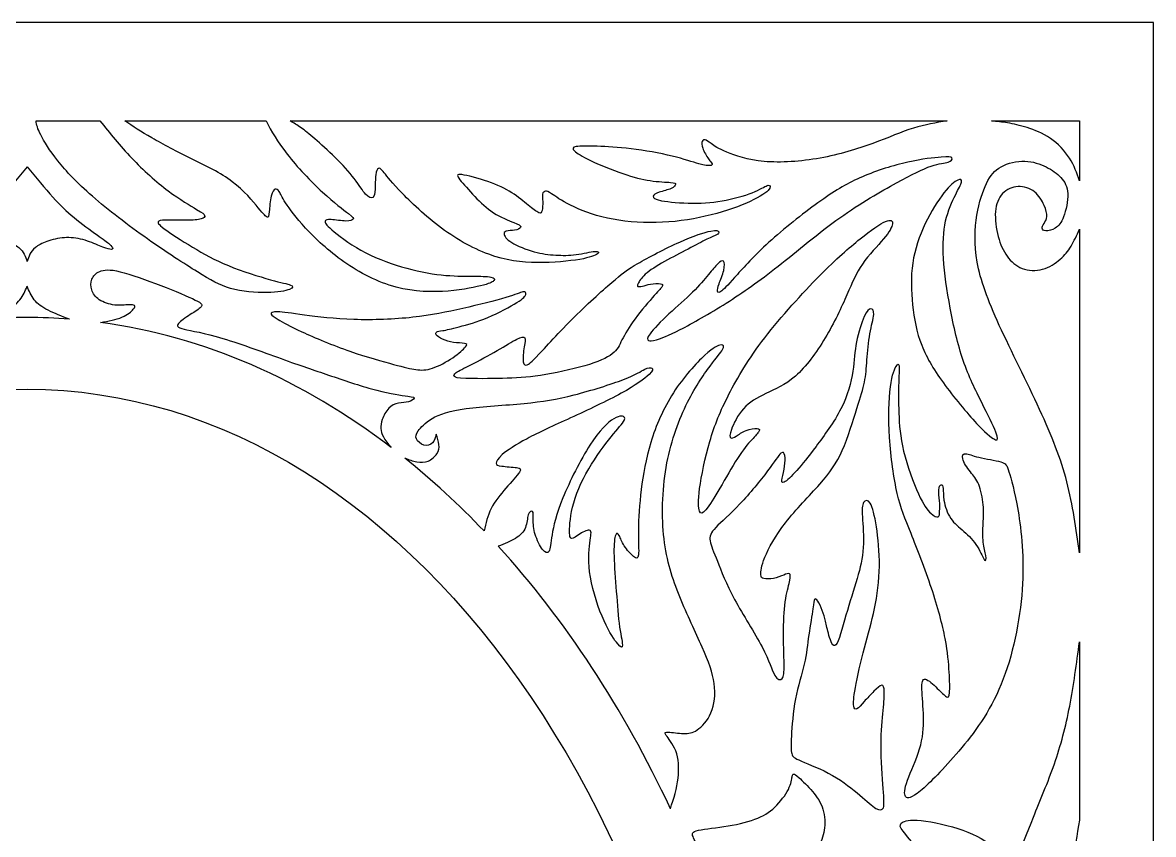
# Model space of a CAD drawing. Header units: millimetres. Extents: x 132 to 443, y 14 to 405.
# Drawn here: x 286.6 to 442.7, y 293.4 to 405.4 of the extents above; entities that cross this region are included whole.
import ezdxf

# ---------------------------------------------------------------- set-up
doc = ezdxf.new("R2010")
doc.units = ezdxf.units.MM
for name, color, linetype in [('Default', 7, 'Continuous'), ('DV1_Layer_1', 7, 'Continuous'), ('Layer_1', 7, 'Continuous')]:
    doc.layers.add(name, color=color, linetype=linetype)

# ---------------------------------------------------------------- blocks, each defined once
blk = doc.blocks.new('SE')
at = {"layer": 'DV1_Layer_1', "color": 7, "linetype": 'Continuous'}
for points in [[(288.46, 391.86), (288.46, 391.86), (297.29, 391.86), (297.29, 391.86)], [(300.72, 391.86), (300.72, 391.86), (320.21, 391.86), (320.21, 391.86)], [(323.55, 391.86), (323.55, 391.86), (414.24, 391.86), (414.24, 391.86)], [(432.5, 376.92), (432.5, 376.92), (432.5, 332.27), (432.5, 332.27)], [(337.5, 346.79), (325.33, 356.09), (311.76, 362.11), (297.35, 364.05)], [(350.31, 335.27), (346.82, 338.93), (343.17, 342.29), (339.37, 345.33)], [(376.04, 296.94), (369.55, 310.78), (361.51, 323.03), (352.28, 333.16)], [(432.5, 319.99), (432.5, 319.99), (432.5, 295.35), (432.5, 295.35)]]:
    blk.add_open_spline(points, degree=3, dxfattribs=at)
for points, knots in [([(297.29, 391.86), (298.67, 390.14), (300.06, 388.42), (301.66, 386.75), (303.26, 385.07), (305.07, 383.44), (306.71, 382.22), (308.34, 380.99), (309.8, 380.16), (310.63, 379.66), (311.47, 379.16), (311.68, 378.99), (311.74, 378.81), (311.8, 378.63), (311.7, 378.45), (311.27, 378.33), (310.84, 378.22), (310.08, 378.17), (309.25, 378.17), (308.41, 378.16), (307.5, 378.19), (306.79, 378.19), (306.09, 378.19), (305.59, 378.16), (305.2, 377.87), (305.31, 377.62), (306.15, 376.99), (306.99, 376.36), (308.54, 375.36), (310.07, 374.44), (311.6, 373.52), (313.1, 372.68), (315.01, 371.89), (316.92, 371.11), (319.25, 370.38), (320.82, 369.95), (322.38, 369.52), (323.18, 369.39), (323.59, 369.22), (323.99, 369.05), (324.01, 368.84), (323.46, 368.62), (322.92, 368.41), (321.82, 368.19), (318.8, 368.15), (316.87, 368.32), (315.31, 368.76), (313.75, 369.19), (312.57, 369.89), (310.75, 371.03), (308.93, 372.16), (306.47, 373.73), (303.84, 375.59), (301.2, 377.45), (298.39, 379.59), (296.24, 381.46), (294.09, 383.33), (292.61, 384.93), (291.47, 386.36), (290.34, 387.79), (289.55, 389.04), (289.11, 389.93), (288.66, 390.82), (288.56, 391.34), (288.46, 391.86)], [0, 0, 0, 0, 0.043478, 0.043478, 0.043478, 0.086957, 0.086957, 0.086957, 0.130435, 0.130435, 0.130435, 0.173913, 0.173913, 0.173913, 0.217391, 0.217391, 0.217391, 0.26087, 0.26087, 0.26087, 0.304348, 0.304348, 0.304348, 0.347826, 0.347826, 0.391304, 0.391304, 0.391304, 0.434783, 0.434783, 0.434783, 0.478261, 0.478261, 0.478261, 0.521739, 0.521739, 0.521739, 0.565217, 0.565217, 0.565217, 0.608696, 0.608696, 0.608696, 0.652174, 0.652174, 0.695652, 0.695652, 0.695652, 0.73913, 0.73913, 0.73913, 0.782609, 0.782609, 0.782609, 0.826087, 0.826087, 0.826087, 0.869565, 0.869565, 0.869565, 0.913043, 0.913043, 0.913043, 1, 1, 1, 1]), ([(320.21, 391.86), (320.99, 390.42), (321.78, 388.99), (323.13, 387.27), (324.48, 385.54), (326.39, 383.53), (328, 382.04), (329.61, 380.56), (330.9, 379.6), (331.59, 379.07), (332.28, 378.53), (332.35, 378.42), (332.13, 378.17), (331.85, 378.05), (331.25, 378.05), (330.66, 378.06), (329.76, 378.2), (329.2, 378.24), (328.63, 378.27), (328.41, 378.2), (328.32, 377.85), (328.46, 377.56), (329.28, 376.85), (330.1, 376.13), (331.6, 374.99), (333.32, 374.03), (335.05, 373.08), (336.99, 372.31), (338.92, 371.73), (340.84, 371.16), (342.76, 370.79), (344.41, 370.61), (346.07, 370.43), (347.47, 370.45), (348.64, 370.44), (349.81, 370.44), (350.75, 370.41), (351.25, 370.31), (351.75, 370.21), (351.81, 370.04), (351.69, 369.86), (351.57, 369.68), (351.27, 369.49), (350.25, 369.21), (349.24, 368.94), (347.51, 368.56), (343.24, 368.22), (340.7, 368.25), (338.17, 368.92), (335.65, 369.59), (333.13, 370.91), (328.82, 373.92), (327.02, 375.62), (324.34, 378.52), (323.45, 379.72), (322.39, 381.37), (322.22, 381.83), (322.04, 382.12), (321.87, 382.4), (321.68, 382.52), (321.48, 382.44), (321.28, 382.36), (321.07, 382.09), (320.92, 381.48), (320.78, 380.87), (320.71, 379.93), (320.65, 379.35), (320.59, 378.76), (320.55, 378.53), (320.38, 378.58), (320.21, 378.63), (319.91, 378.96), (319.15, 379.87), (318.4, 380.77), (317.18, 382.26), (315.56, 383.48), (313.94, 384.7), (311.91, 385.66), (309.93, 386.64), (307.94, 387.63), (306, 388.64), (304.47, 389.52), (302.94, 390.39), (301.83, 391.12), (300.72, 391.86)], [0, 0, 0, 0, 0.032258, 0.032258, 0.032258, 0.064516, 0.064516, 0.064516, 0.096774, 0.096774, 0.096774, 0.129032, 0.129032, 0.16129, 0.16129, 0.16129, 0.193548, 0.193548, 0.193548, 0.225806, 0.225806, 0.258065, 0.258065, 0.258065, 0.290323, 0.290323, 0.290323, 0.322581, 0.322581, 0.322581, 0.354839, 0.354839, 0.354839, 0.387097, 0.387097, 0.387097, 0.419355, 0.419355, 0.419355, 0.451613, 0.451613, 0.451613, 0.483871, 0.483871, 0.483871, 0.516129, 0.516129, 0.548387, 0.548387, 0.548387, 0.580645, 0.580645, 0.612903, 0.612903, 0.645161, 0.645161, 0.677419, 0.677419, 0.677419, 0.709677, 0.709677, 0.709677, 0.741935, 0.741935, 0.741935, 0.774194, 0.774194, 0.774194, 0.806452, 0.806452, 0.806452, 0.83871, 0.83871, 0.83871, 0.870968, 0.870968, 0.870968, 0.903226, 0.903226, 0.903226, 0.935484, 0.935484, 0.935484, 1, 1, 1, 1]), ([(414.24, 391.86), (412.73, 391.62), (411.22, 391.39), (409.57, 390.87), (407.92, 390.36), (406.13, 389.56), (403.99, 388.77), (401.85, 387.99), (399.35, 387.21), (396.7, 386.74), (394.05, 386.26), (391.25, 386.07), (388.98, 386.27), (386.71, 386.47), (384.97, 387.06), (383.81, 387.55), (382.66, 388.04), (382.08, 388.44), (381.68, 388.73), (381.27, 389.03), (381.03, 389.21), (380.83, 389.26), (380.64, 389.31), (380.5, 389.23), (380.34, 388.84), (380.33, 388.54), (380.5, 388.09), (380.67, 387.63), (381.03, 387.01), (381.29, 386.63), (381.56, 386.24), (381.73, 386.09), (381.78, 385.96), (381.83, 385.83), (381.76, 385.73), (381.5, 385.7), (381.24, 385.67), (380.8, 385.71), (379.14, 386.19), (377.93, 386.61), (376.26, 387.01), (374.59, 387.41), (372.46, 387.79), (368.79, 388.24), (365.7, 388.41), (363.56, 388.41), (363.03, 388.32), (362.49, 388.23), (362.49, 388.04), (362.81, 387.74), (363.13, 387.43), (363.78, 387), (366.2, 385.84), (367.99, 385.11), (369.47, 384.6), (370.95, 384.09), (372.12, 383.79), (374.37, 383.46), (375.46, 383.43), (376.06, 383.38), (376.66, 383.33), (376.77, 383.26), (376.75, 383.11), (376.73, 382.96), (376.57, 382.73), (376.14, 382.54), (375.7, 382.34), (374.99, 382.19), (374.49, 382.02), (373.99, 381.84), (373.7, 381.66), (373.67, 381.46), (373.63, 381.26), (373.84, 381.05), (375.77, 380.67), (377.49, 380.52), (379.1, 380.51), (380.71, 380.5), (382.23, 380.65), (383.73, 380.94), (385.24, 381.24), (386.74, 381.7), (387.73, 382.12), (388.72, 382.54), (389.21, 382.93), (389.84, 383.03), (389.98, 382.74), (389.08, 381.82), (388.04, 381.17), (386.52, 380.52), (385, 379.86), (383, 379.19), (380.85, 378.7), (378.7, 378.2), (376.4, 377.89), (374.07, 377.84), (371.75, 377.79), (367.03, 378.22), (361.76, 380.27), (360.14, 381.47), (359.64, 381.8), (359.15, 382.13), (358.98, 382.19), (358.8, 382.16), (358.62, 382.13), (358.44, 382.02), (358.38, 381.77), (358.32, 381.53), (358.39, 381.16), (358.41, 380.73), (358.42, 380.3), (358.38, 379.82), (358.32, 379.51), (358.25, 379.2), (358.17, 379.07), (357.86, 379.2), (357.55, 379.33), (357.02, 379.72), (356.39, 380.23), (355.77, 380.75), (355.04, 381.39), (353.24, 382.53), (352.17, 383.03), (350.85, 383.49), (349.54, 383.94), (347.98, 384.36), (347.23, 384.45), (346.48, 384.54), (346.54, 384.32), (346.98, 383.75), (347.41, 383.19), (348.23, 382.29), (349.03, 381.44), (349.84, 380.6), (350.64, 379.82), (351.61, 379.2), (352.58, 378.57), (353.72, 378.12), (355.11, 377.55), (355.35, 377.43), (355.37, 377.28), (355.38, 377.13), (355.17, 376.95), (354.82, 376.85), (354.47, 376.76), (353.98, 376.76), (353.62, 376.71), (353.27, 376.66), (353.04, 376.56), (353.07, 376.28), (353.1, 376), (353.38, 375.55), (354.14, 375.08), (354.89, 374.6), (356.12, 374.12), (357.22, 373.82), (358.31, 373.52), (359.26, 373.41), (361.14, 373.29), (362.05, 373.29), (364.01, 373.55), (365.05, 373.81), (365.61, 373.85), (366.18, 373.89), (366.26, 373.72), (365.95, 373.5), (365.65, 373.28), (364.95, 373.01), (363.51, 372.76), (362.06, 372.51), (359.88, 372.28), (357.68, 372.31), (355.48, 372.33), (353.27, 372.62), (350.95, 373.46), (348.64, 374.3), (346.23, 375.7), (344.02, 377.38), (341.81, 379.06), (339.82, 381.02), (338.54, 382.37), (337.27, 383.72), (336.73, 384.46), (336.03, 385.3), (335.87, 385.4), (335.72, 385.31), (335.57, 385.23), (335.43, 384.96), (335.36, 384.41), (335.29, 383.86), (335.29, 383.03), (335.26, 382.43), (335.23, 381.83), (335.17, 381.46), (334.96, 381.32), (334.75, 381.19), (334.37, 381.29), (333.96, 381.74), (333.55, 382.19), (333.09, 382.99), (331.69, 384.81), (330.75, 385.84), (329.76, 386.81), (328.78, 387.79), (327.75, 388.7), (326.95, 389.39), (326.15, 390.08), (325.58, 390.56), (325.05, 390.93), (324.52, 391.3), (324.04, 391.58), (323.55, 391.86)], [0, 0, 0, 0, 0.012821, 0.012821, 0.012821, 0.025641, 0.025641, 0.025641, 0.038462, 0.038462, 0.038462, 0.051282, 0.051282, 0.051282, 0.064103, 0.064103, 0.064103, 0.076923, 0.076923, 0.076923, 0.089744, 0.089744, 0.089744, 0.102564, 0.102564, 0.115385, 0.115385, 0.115385, 0.128205, 0.128205, 0.128205, 0.141026, 0.141026, 0.141026, 0.153846, 0.153846, 0.153846, 0.166667, 0.166667, 0.179487, 0.179487, 0.179487, 0.192308, 0.192308, 0.205128, 0.217949, 0.217949, 0.217949, 0.230769, 0.230769, 0.230769, 0.24359, 0.24359, 0.25641, 0.25641, 0.25641, 0.269231, 0.269231, 0.282051, 0.282051, 0.282051, 0.294872, 0.294872, 0.294872, 0.307692, 0.307692, 0.307692, 0.320513, 0.320513, 0.320513, 0.333333, 0.333333, 0.333333, 0.346154, 0.346154, 0.358974, 0.358974, 0.358974, 0.371795, 0.371795, 0.371795, 0.384615, 0.384615, 0.384615, 0.397436, 0.397436, 0.410256, 0.410256, 0.423077, 0.423077, 0.423077, 0.435897, 0.435897, 0.435897, 0.448718, 0.448718, 0.448718, 0.461538, 0.474359, 0.487179, 0.487179, 0.487179, 0.5, 0.5, 0.5, 0.512821, 0.512821, 0.512821, 0.525641, 0.525641, 0.525641, 0.538462, 0.538462, 0.538462, 0.551282, 0.551282, 0.551282, 0.564103, 0.564103, 0.564103, 0.576923, 0.576923, 0.589744, 0.589744, 0.589744, 0.602564, 0.602564, 0.602564, 0.615385, 0.615385, 0.615385, 0.628205, 0.628205, 0.628205, 0.641026, 0.641026, 0.641026, 0.653846, 0.653846, 0.666667, 0.666667, 0.666667, 0.679487, 0.679487, 0.679487, 0.692308, 0.692308, 0.692308, 0.705128, 0.705128, 0.705128, 0.717949, 0.717949, 0.717949, 0.730769, 0.730769, 0.730769, 0.74359, 0.74359, 0.75641, 0.75641, 0.769231, 0.769231, 0.769231, 0.782051, 0.782051, 0.782051, 0.794872, 0.794872, 0.794872, 0.807692, 0.807692, 0.807692, 0.820513, 0.820513, 0.820513, 0.833333, 0.833333, 0.833333, 0.846154, 0.846154, 0.846154, 0.858974, 0.858974, 0.871795, 0.871795, 0.871795, 0.884615, 0.884615, 0.884615, 0.897436, 0.897436, 0.897436, 0.910256, 0.910256, 0.910256, 0.923077, 0.923077, 0.923077, 0.935897, 0.935897, 0.948718, 0.948718, 0.948718, 0.961538, 0.961538, 0.961538, 0.974359, 0.974359, 0.974359, 1, 1, 1, 1]), ([(420.37, 391.86), (420.37, 391.86), (432.5, 391.86), (432.5, 391.86), (432.5, 383.62), (432.5, 383.62)], [0, 0, 0, 0, 0.333333, 0.333333, 1, 1, 1, 1]), ([(432.5, 383.62), (432.14, 384.66), (431.78, 385.7), (430.48, 387.74), (429.54, 388.74), (428.49, 389.46), (427.44, 390.18), (426.29, 390.62), (425.28, 390.94), (424.26, 391.25), (423.38, 391.45), (422.59, 391.59), (421.79, 391.72), (421.08, 391.79), (420.37, 391.86)], [0, 0, 0, 0, 0.166667, 0.166667, 0.333333, 0.333333, 0.333333, 0.5, 0.5, 0.5, 0.666667, 0.666667, 0.666667, 1, 1, 1, 1]), ([(407.23, 383.3), (405.09, 382.13), (399.53, 378.98), (393.52, 373.88), (390.9, 371.82), (388.29, 369.76), (386.05, 368.19), (383.75, 366.73), (381.45, 365.27), (379.07, 363.92), (377.4, 363.07), (375.72, 362.21), (374.75, 361.84), (374.12, 361.65), (373.49, 361.46), (373.2, 361.46), (373.02, 361.56), (372.83, 361.66), (372.75, 361.86), (373.22, 362.49), (373.69, 363.12), (374.72, 364.18), (375.84, 365.23), (376.95, 366.27), (378.15, 367.3), (379.1, 368.23), (380.04, 369.16), (381.42, 370.82), (382.62, 372.28), (383.19, 372.68), (383.35, 372.52), (383.51, 372.37), (383.53, 371.85), (383.39, 371.24), (383.25, 370.62), (382.93, 369.91), (382.75, 369.39), (382.56, 368.88), (382.5, 368.56), (382.55, 368.36), (382.59, 368.16), (382.73, 368.07), (383.13, 368.4), (383.53, 368.73), (384.19, 369.48), (385.29, 370.69), (386.4, 371.91), (387.94, 373.6), (390.02, 375.46), (392.09, 377.32), (394.7, 379.35), (396.81, 380.85), (398.93, 382.36), (400.56, 383.33), (402.54, 384.17), (404.51, 385.02), (406.83, 385.73), (408.81, 386.18), (410.78, 386.62), (412.41, 386.79), (413.41, 386.86), (414.42, 386.93), (414.79, 386.91), (414.89, 386.75), (414.99, 386.59), (414.64, 386.02), (413.16, 386.02), (412.03, 385.63), (410.9, 385.25), (409.38, 384.47), (407.23, 383.3)], [0, 0, 0, 0, 0.037037, 0.074074, 0.074074, 0.074074, 0.111111, 0.111111, 0.111111, 0.148148, 0.148148, 0.148148, 0.185185, 0.185185, 0.185185, 0.222222, 0.222222, 0.222222, 0.259259, 0.259259, 0.259259, 0.296296, 0.296296, 0.296296, 0.333333, 0.333333, 0.333333, 0.37037, 0.407407, 0.444444, 0.444444, 0.444444, 0.481481, 0.481481, 0.481481, 0.518519, 0.518519, 0.518519, 0.555556, 0.555556, 0.555556, 0.592593, 0.592593, 0.592593, 0.62963, 0.62963, 0.62963, 0.666667, 0.666667, 0.666667, 0.703704, 0.703704, 0.703704, 0.740741, 0.740741, 0.740741, 0.777778, 0.777778, 0.777778, 0.814815, 0.814815, 0.814815, 0.851852, 0.851852, 0.851852, 0.888889, 0.925926, 0.925926, 0.925926, 1, 1, 1, 1]), ([(432.5, 332.27), (432.05, 335.56), (431.59, 338.85), (430.76, 342.04), (429.93, 345.24), (427.52, 351.42), (423.06, 360.12), (421.44, 363.65), (419.83, 367.19), (418.82, 369.91), (418.38, 372.37), (417.94, 374.83), (418.05, 377.03), (418.35, 378.86), (418.65, 380.7), (419.14, 382.16), (419.67, 383.24), (420.2, 384.33), (420.77, 385.05), (421.69, 385.55), (422.6, 386.05), (425.12, 386.62), (427.07, 385.93), (427.9, 385.52), (428.73, 385.1), (429.41, 384.62), (429.94, 384.04), (430.47, 383.47), (430.84, 382.81), (430.89, 381.83), (430.93, 380.84), (430.64, 379.52), (430.31, 378.65), (429.99, 377.78), (429.61, 377.35), (429.17, 377.08), (428.73, 376.8), (428.21, 376.69), (427.87, 376.7), (427.52, 376.72), (427.35, 376.86), (427.34, 377.05), (427.32, 377.23), (427.47, 377.46), (427.62, 377.72), (427.78, 377.98), (428.12, 378.55), (427.9, 379.58), (427.62, 380.21), (427.35, 380.84), (426.92, 381.58), (426.29, 382.08), (425.66, 382.58), (424.83, 382.84), (424.03, 382.8), (423.23, 382.76), (422.46, 382.41), (421.9, 381.83), (421.34, 381.24), (420.65, 379.58), (421.17, 375.72), (422.37, 373.05), (423.75, 371.85), (424.6, 371.52), (425.46, 371.19), (426.49, 371.14), (427.42, 371.39), (428.35, 371.65), (429.18, 372.22), (429.83, 372.78), (430.47, 373.34), (430.93, 373.88), (431.34, 374.57), (431.76, 375.26), (432.13, 376.09), (432.5, 376.92)], [0, 0, 0, 0, 0.033333, 0.033333, 0.033333, 0.066667, 0.1, 0.1, 0.1, 0.133333, 0.133333, 0.133333, 0.166667, 0.166667, 0.166667, 0.2, 0.2, 0.2, 0.233333, 0.233333, 0.233333, 0.266667, 0.3, 0.3, 0.3, 0.333333, 0.333333, 0.333333, 0.366667, 0.366667, 0.366667, 0.4, 0.4, 0.4, 0.433333, 0.433333, 0.433333, 0.466667, 0.466667, 0.466667, 0.5, 0.5, 0.5, 0.533333, 0.533333, 0.533333, 0.566667, 0.6, 0.6, 0.6, 0.633333, 0.633333, 0.633333, 0.666667, 0.666667, 0.666667, 0.7, 0.7, 0.7, 0.733333, 0.766667, 0.8, 0.833333, 0.833333, 0.833333, 0.866667, 0.866667, 0.866667, 0.9, 0.9, 0.9, 0.933333, 0.933333, 0.933333, 1, 1, 1, 1]), ([(287.23, 385.54), (285.99, 384.03), (284.75, 382.52), (283.7, 381.36), (282.65, 380.2), (281.79, 379.4), (280.74, 378.55), (279.7, 377.69), (278.45, 376.78), (276.7, 375.5), (276.18, 375.15), (275.86, 374.87), (275.54, 374.59), (275.41, 374.39), (275.4, 374.15), (275.51, 374.1), (276.1, 374.22), (276.57, 374.38), (277.22, 374.63), (277.87, 374.89), (278.7, 375.25), (279.54, 375.48), (280.38, 375.71), (281.24, 375.81), (282.09, 375.75), (282.94, 375.7), (283.8, 375.48), (284.49, 375.23), (285.18, 374.98), (285.72, 374.69), (286.09, 374.39), (286.46, 374.09), (286.68, 373.78), (286.84, 373.46), (287, 373.13), (287.12, 372.81), (287.23, 372.48)], [0, 0, 0, 0, 0.071429, 0.071429, 0.071429, 0.142857, 0.142857, 0.142857, 0.214286, 0.214286, 0.285714, 0.285714, 0.285714, 0.357143, 0.357143, 0.428571, 0.428571, 0.5, 0.5, 0.5, 0.571429, 0.571429, 0.571429, 0.642857, 0.642857, 0.642857, 0.714286, 0.714286, 0.714286, 0.785714, 0.785714, 0.785714, 0.857143, 0.857143, 0.857143, 1, 1, 1, 1]), ([(287.23, 385.54), (288.47, 384.03), (289.71, 382.52), (290.76, 381.36), (291.81, 380.2), (292.66, 379.4), (293.71, 378.55), (294.76, 377.69), (296, 376.78), (297.76, 375.5), (298.27, 375.15), (298.6, 374.87), (298.92, 374.59), (299.05, 374.39), (299.06, 374.15), (298.95, 374.1), (298.36, 374.22), (297.89, 374.38), (297.24, 374.63), (296.59, 374.89), (295.76, 375.25), (294.92, 375.48), (294.08, 375.71), (293.22, 375.81), (292.37, 375.75), (291.51, 375.7), (290.66, 375.48), (289.97, 375.23), (289.27, 374.98), (288.74, 374.69), (288.37, 374.39), (287.99, 374.09), (287.78, 373.78), (287.62, 373.46), (287.45, 373.13), (287.34, 372.81), (287.23, 372.48)], [0, 0, 0, 0, 0.071429, 0.071429, 0.071429, 0.142857, 0.142857, 0.142857, 0.214286, 0.214286, 0.285714, 0.285714, 0.285714, 0.357143, 0.357143, 0.428571, 0.428571, 0.5, 0.5, 0.5, 0.571429, 0.571429, 0.571429, 0.642857, 0.642857, 0.642857, 0.714286, 0.714286, 0.714286, 0.785714, 0.785714, 0.785714, 0.857143, 0.857143, 0.857143, 1, 1, 1, 1]), ([(413.73, 372.86), (413.86, 370.83), (414.21, 368.47), (414.67, 366.01), (415.13, 363.55), (415.7, 361.01), (416.46, 358.79), (417.22, 356.57), (418.17, 354.68), (419.01, 352.99), (419.85, 351.3), (420.6, 349.81), (420.96, 348.93), (421.31, 348.04), (421.26, 347.47), (419.83, 348.5), (418.55, 349.84), (417.28, 351.19), (413.61, 355.54), (411.44, 359.09), (410.72, 360.9), (410.01, 362.72), (409.66, 364.58), (409.46, 366.49), (409.26, 368.39), (409.21, 370.34), (409.49, 372.24), (409.78, 374.14), (411.04, 377.86), (412.98, 380.9), (413.8, 381.93), (414.62, 382.96), (415.27, 383.5), (415.69, 383.7), (416.1, 383.9), (416.28, 383.76), (416.2, 383.41), (416.13, 383.07), (415.82, 382.53), (415.37, 381.64), (414.93, 380.75), (414.36, 379.52), (414.03, 378.06), (413.7, 376.59), (413.61, 374.9), (413.73, 372.86)], [0, 0, 0, 0, 0.055556, 0.055556, 0.055556, 0.111111, 0.111111, 0.111111, 0.166667, 0.166667, 0.166667, 0.222222, 0.222222, 0.222222, 0.277778, 0.333333, 0.333333, 0.333333, 0.388889, 0.444444, 0.444444, 0.444444, 0.5, 0.5, 0.5, 0.555556, 0.555556, 0.555556, 0.611111, 0.666667, 0.666667, 0.666667, 0.722222, 0.722222, 0.722222, 0.777778, 0.777778, 0.777778, 0.833333, 0.833333, 0.833333, 0.888889, 0.888889, 0.888889, 1, 1, 1, 1]), ([(396.61, 370.48), (394.27, 368.1), (391.32, 364.87), (389.07, 361.95), (386.83, 359.03), (383.74, 353.82), (382.13, 349.87), (381.47, 347.63), (380.82, 345.38), (380.3, 342.86), (380.07, 341.13), (379.84, 339.4), (379.9, 338.45), (380.06, 338.01), (380.21, 337.57), (380.47, 337.62), (380.94, 338.2), (381.42, 338.77), (382.1, 339.86), (382.88, 341.19), (383.65, 342.52), (384.51, 344.09), (385.28, 345.28), (386.05, 346.47), (387.43, 348.07), (388.11, 348.76), (388.26, 349), (388.4, 349.24), (388.29, 349.53), (387.03, 349.36), (386.48, 349.14), (385.94, 348.93), (385.48, 348.58), (385.12, 348.36), (384.77, 348.13), (384.51, 348.01), (384.36, 348.11), (384.22, 348.21), (384.19, 348.53), (384.46, 349.29), (384.74, 350.04), (385.31, 351.25), (386.12, 352.15), (386.94, 353.05), (388, 353.65), (389.23, 354.24), (390.46, 354.82), (393.27, 355.97), (397.64, 361.81), (399.65, 366.16), (400.41, 367.87), (401.16, 369.59), (401.68, 370.85), (402.55, 372.11), (403.43, 373.37), (404.66, 374.63), (405.46, 375.59), (406.26, 376.55), (406.63, 377.2), (406.69, 377.65), (406.75, 378.09), (406.49, 378.32), (405.73, 377.99), (404.97, 377.66), (403.71, 376.77), (402.21, 375.57), (400.71, 374.37), (398.96, 372.85), (396.61, 370.48)], [0, 0, 0, 0, 0.037037, 0.037037, 0.037037, 0.074074, 0.111111, 0.111111, 0.111111, 0.148148, 0.148148, 0.148148, 0.185185, 0.185185, 0.185185, 0.222222, 0.222222, 0.222222, 0.259259, 0.259259, 0.259259, 0.296296, 0.296296, 0.296296, 0.333333, 0.37037, 0.37037, 0.37037, 0.407407, 0.444444, 0.444444, 0.444444, 0.481481, 0.481481, 0.481481, 0.518519, 0.518519, 0.518519, 0.555556, 0.555556, 0.555556, 0.592593, 0.592593, 0.592593, 0.62963, 0.62963, 0.62963, 0.666667, 0.703704, 0.740741, 0.740741, 0.740741, 0.777778, 0.777778, 0.777778, 0.814815, 0.814815, 0.814815, 0.851852, 0.851852, 0.851852, 0.888889, 0.888889, 0.888889, 0.925926, 0.925926, 0.925926, 1, 1, 1, 1]), ([(368.44, 369.99), (367.22, 368.95), (365.22, 367.22), (363.18, 365.21), (361.14, 363.2), (359.05, 360.9), (357.89, 359.67), (356.74, 358.44), (356.51, 358.28), (356.27, 358.2), (356.04, 358.13), (355.79, 358.13), (355.72, 358.6), (355.65, 359.07), (355.75, 360.01), (355.85, 360.68), (355.95, 361.35), (356.05, 361.75), (355.93, 361.93), (355.81, 362.11), (355.47, 362.07), (354.2, 361.42), (353.27, 360.82), (350.97, 359.5), (349.6, 358.77), (348.56, 358.24), (347.53, 357.71), (346.83, 357.38), (346.11, 356.88), (346.1, 356.71), (346.22, 356.58), (346.34, 356.45), (346.86, 356.28), (353.15, 356.28), (356.15, 356.45), (358.09, 356.75), (360.02, 357.04), (362.39, 357.54), (366.02, 358.6), (367.28, 359.15), (368.01, 359.72), (368.75, 360.28), (368.96, 360.85), (369.35, 361.64), (369.75, 362.42), (370.32, 363.42), (371.16, 364.57), (372, 365.71), (373.12, 366.99), (373.81, 367.77), (374.5, 368.55), (374.77, 368.82), (374.89, 369.02), (375, 369.22), (374.96, 369.35), (374.65, 369.4), (374.34, 369.45), (373.77, 369.42), (373.3, 369.34), (372.83, 369.26), (372.46, 369.14), (372.17, 369.06), (371.87, 368.99), (371.66, 368.98), (371.55, 369.01), (371.45, 369.05), (371.45, 369.22), (371.96, 370.16), (372.57, 370.71), (373.19, 371.25), (374.16, 371.86), (375.22, 372.46), (376.29, 373.06), (377.44, 373.65), (378.47, 374.18), (379.5, 374.72), (380.4, 375.2), (381.06, 375.53), (381.73, 375.85), (382.16, 376), (382.42, 376.15), (382.68, 376.29), (382.78, 376.42), (382.73, 376.55), (382.67, 376.69), (382.46, 376.83), (381.61, 376.67), (380.76, 376.5), (379.27, 376.03), (377.32, 375.15), (375.37, 374.28), (372.96, 372.99), (371.53, 372.18), (370.1, 371.36), (369.66, 371.02), (368.44, 369.99)], [0, 0, 0, 0, 0.027778, 0.027778, 0.027778, 0.055556, 0.055556, 0.055556, 0.083333, 0.083333, 0.083333, 0.111111, 0.111111, 0.111111, 0.138889, 0.138889, 0.138889, 0.166667, 0.166667, 0.166667, 0.194444, 0.194444, 0.222222, 0.222222, 0.25, 0.25, 0.25, 0.277778, 0.277778, 0.305556, 0.305556, 0.305556, 0.333333, 0.361111, 0.388889, 0.388889, 0.388889, 0.416667, 0.416667, 0.444444, 0.444444, 0.444444, 0.472222, 0.472222, 0.472222, 0.5, 0.5, 0.5, 0.527778, 0.527778, 0.527778, 0.555556, 0.555556, 0.555556, 0.583333, 0.583333, 0.583333, 0.611111, 0.611111, 0.611111, 0.638889, 0.638889, 0.638889, 0.666667, 0.666667, 0.666667, 0.694444, 0.722222, 0.722222, 0.722222, 0.75, 0.75, 0.75, 0.777778, 0.777778, 0.777778, 0.805556, 0.805556, 0.805556, 0.833333, 0.833333, 0.833333, 0.861111, 0.861111, 0.861111, 0.888889, 0.888889, 0.888889, 0.916667, 0.916667, 0.916667, 0.944444, 0.944444, 0.944444, 1, 1, 1, 1]), ([(297.35, 364.05), (298.45, 364.24), (299.54, 364.44), (300.33, 364.77), (301.13, 365.11), (301.63, 365.58), (301.89, 365.87), (302.14, 366.17), (302.16, 366.28), (302.04, 366.37), (301.93, 366.45), (301.69, 366.51), (300.76, 366.47), (299.39, 366.27), (297.76, 366.81), (297.2, 367.19), (296.63, 367.56), (296.32, 368.05), (296.16, 368.55), (296, 369.05), (296, 370.08), (296.69, 370.85), (297.25, 371.08), (297.82, 371.32), (298.6, 371.41), (300.07, 371.06), (301.54, 370.71), (303.7, 369.92), (305.69, 369.15), (307.67, 368.38), (309.48, 367.62), (311.4, 366.67), (311.5, 366.47), (311.25, 366.19), (311, 365.91), (310.4, 365.55), (309.75, 365.13), (309.1, 364.71), (308.4, 364.22), (308.11, 363.89), (307.81, 363.55), (307.93, 363.37), (308.89, 363.13), (309.86, 362.9), (311.67, 362.61), (314.25, 361.84), (316.84, 361.07), (320.19, 359.81), (322.78, 358.88), (325.36, 357.95), (327.18, 357.35), (329.23, 356.66), (331.29, 355.97), (333.59, 355.18), (335.5, 354.69), (337.42, 354.2), (338.94, 354), (340.6, 353.76), (340.73, 353.71), (340.65, 353.58), (340.57, 353.44), (340.29, 353.21), (339.89, 353.1), (339.49, 352.98), (338.97, 352.98), (338.49, 352.89), (338, 352.8), (337.54, 352.61), (337.15, 352.21), (336.76, 351.8), (336.43, 351.17), (336.07, 350.17), (336.05, 349.8), (336.09, 349.06), (336.16, 348.69), (336.41, 348.25), (336.65, 347.81), (337.08, 347.3), (337.5, 346.79)], [0, 0, 0, 0, 0.033333, 0.033333, 0.033333, 0.066667, 0.066667, 0.066667, 0.1, 0.1, 0.1, 0.133333, 0.133333, 0.166667, 0.2, 0.2, 0.2, 0.233333, 0.233333, 0.233333, 0.266667, 0.3, 0.3, 0.3, 0.333333, 0.333333, 0.333333, 0.366667, 0.366667, 0.366667, 0.4, 0.4, 0.433333, 0.433333, 0.433333, 0.466667, 0.466667, 0.466667, 0.5, 0.5, 0.5, 0.533333, 0.533333, 0.533333, 0.566667, 0.566667, 0.566667, 0.6, 0.6, 0.6, 0.633333, 0.633333, 0.633333, 0.666667, 0.666667, 0.666667, 0.7, 0.7, 0.733333, 0.733333, 0.733333, 0.766667, 0.766667, 0.766667, 0.8, 0.8, 0.8, 0.833333, 0.833333, 0.833333, 0.866667, 0.866667, 0.9, 0.9, 0.933333, 0.933333, 0.933333, 1, 1, 1, 1]), ([(281.37, 364.5), (282.43, 364.9), (283.48, 365.31), (284.32, 365.74), (285.16, 366.17), (285.79, 366.62), (286.24, 367.18), (286.69, 367.74), (286.96, 368.39), (287.23, 369.05)], [0, 0, 0, 0, 0.25, 0.25, 0.25, 0.5, 0.5, 0.5, 1, 1, 1, 1]), ([(293.08, 364.5), (292.03, 364.9), (290.98, 365.31), (290.13, 365.74), (289.29, 366.17), (288.66, 366.62), (288.22, 367.18), (287.77, 367.74), (287.5, 368.39), (287.23, 369.05)], [0, 0, 0, 0, 0.25, 0.25, 0.25, 0.5, 0.5, 0.5, 1, 1, 1, 1]), ([(337.83, 358.27), (336.33, 358.67), (334.16, 359.25), (331.8, 360.07), (329.45, 360.9), (326.91, 361.95), (325.17, 362.75), (323.44, 363.55), (322.51, 364.09), (321.89, 364.47), (321.27, 364.84), (320.95, 365.04), (320.87, 365.39), (321.09, 365.55), (321.81, 365.53), (322.52, 365.51), (323.72, 365.31), (327.31, 364.82), (329.69, 364.54), (332.35, 364.45), (335, 364.37), (337.93, 364.48), (340.47, 364.76), (343.01, 365.04), (345.17, 365.48), (347.38, 365.99), (349.6, 366.49), (351.87, 367.06), (353.3, 367.49), (354.72, 367.92), (355.31, 368.21), (356.02, 368.32), (356.28, 367.98), (355.51, 367.08), (352.34, 365.37), (349.35, 364.12), (347.95, 363.74), (345.83, 363.18), (345.1, 363.01), (344.62, 362.92), (344.14, 362.84), (343.91, 362.84), (343.63, 362.68), (343.57, 362.52), (343.71, 362.34), (343.84, 362.15), (344.17, 361.94), (345.01, 361.55), (345.53, 361.38), (346.09, 361.3), (346.66, 361.21), (347.27, 361.21), (347.61, 361.16), (347.95, 361.11), (348.03, 361.01), (347.47, 360.34), (346.84, 359.77), (345.99, 359.19), (345.14, 358.61), (344.07, 358.03), (342.33, 357.44), (341.66, 357.44), (340.91, 357.55), (340.16, 357.65), (339.33, 357.87), (337.83, 358.27)], [0, 0, 0, 0, 0.037037, 0.037037, 0.037037, 0.074074, 0.074074, 0.074074, 0.111111, 0.111111, 0.111111, 0.148148, 0.148148, 0.185185, 0.185185, 0.185185, 0.222222, 0.222222, 0.259259, 0.259259, 0.259259, 0.296296, 0.296296, 0.296296, 0.333333, 0.333333, 0.333333, 0.37037, 0.37037, 0.37037, 0.407407, 0.407407, 0.444444, 0.481481, 0.518519, 0.518519, 0.555556, 0.555556, 0.592593, 0.592593, 0.592593, 0.62963, 0.62963, 0.666667, 0.666667, 0.666667, 0.703704, 0.703704, 0.740741, 0.740741, 0.740741, 0.777778, 0.777778, 0.777778, 0.814815, 0.814815, 0.851852, 0.851852, 0.851852, 0.888889, 0.888889, 0.925926, 0.925926, 0.925926, 1, 1, 1, 1]), ([(401.77, 352.19), (401.25, 350.53), (399.88, 345.84), (398.05, 343.32), (396.64, 341.73), (395.24, 340.14), (393.35, 338.22), (391.93, 336.41), (390.52, 334.59), (389.57, 332.87), (389.07, 331.64), (388.57, 330.41), (388.51, 329.67), (388.53, 329.25), (388.54, 328.84), (388.63, 328.75), (388.93, 328.69), (389.23, 328.64), (389.75, 328.61), (390.26, 328.71), (390.78, 328.81), (391.29, 329.04), (391.68, 329.19), (392.06, 329.35), (392.58, 329.52), (392.66, 328.75), (392.15, 327.09), (391.96, 325.93), (391.78, 324.77), (391.66, 323.28), (391.65, 321.61), (391.63, 319.94), (391.72, 318.08), (391.73, 316.89), (391.75, 315.7), (391.63, 314.67), (390.83, 314.67), (390.45, 315.34), (390.06, 316.01), (389.32, 318.7), (386.05, 323.68), (384.89, 325.83), (383.74, 327.98), (383.05, 329.78), (382.52, 331.1), (381.99, 332.41), (381.62, 333.24), (381.52, 333.89), (381.42, 334.53), (381.59, 334.99), (382.3, 335.75), (383.02, 336.51), (384.28, 337.57), (385.64, 339), (387, 340.43), (388.46, 342.23), (389.44, 343.55), (390.43, 344.86), (390.95, 345.69), (391.28, 345.99), (391.61, 346.29), (391.75, 346.07), (391.82, 345.69), (391.89, 345.32), (391.89, 344.29), (391.38, 342.4), (391.38, 341.54), (393.44, 343.43), (395.04, 345.49), (396.14, 346.95), (397.24, 348.41), (398.65, 350.3), (399.58, 352.15), (400.51, 353.99), (400.96, 355.8), (401.21, 357.31), (401.45, 358.83), (401.48, 360.06), (401.72, 361.36), (401.97, 362.67), (402.42, 364.04), (402.8, 364.85), (403.17, 365.67), (403.45, 365.93), (403.7, 365.94), (403.94, 365.96), (404.14, 365.73), (404.1, 365.14), (404.06, 364.55), (403.77, 363.61), (403.57, 362.48), (403.37, 361.35), (403.14, 358.72), (403.03, 356.77), (402.82, 355.8), (402.62, 354.82), (402.28, 353.85), (401.77, 352.19)], [0, 0, 0, 0, 0.025, 0.05, 0.05, 0.05, 0.075, 0.075, 0.075, 0.1, 0.1, 0.1, 0.125, 0.125, 0.125, 0.15, 0.15, 0.15, 0.175, 0.175, 0.175, 0.2, 0.2, 0.2, 0.225, 0.25, 0.275, 0.275, 0.275, 0.3, 0.3, 0.3, 0.325, 0.325, 0.325, 0.35, 0.375, 0.375, 0.375, 0.4, 0.425, 0.425, 0.425, 0.45, 0.45, 0.45, 0.475, 0.475, 0.475, 0.5, 0.5, 0.5, 0.525, 0.525, 0.525, 0.55, 0.55, 0.55, 0.575, 0.575, 0.575, 0.6, 0.6, 0.6, 0.625, 0.65, 0.675, 0.7, 0.725, 0.725, 0.725, 0.75, 0.75, 0.75, 0.775, 0.775, 0.775, 0.8, 0.8, 0.8, 0.825, 0.825, 0.825, 0.85, 0.85, 0.85, 0.875, 0.875, 0.875, 0.9, 0.9, 0.9, 0.925, 0.95, 0.95, 0.95, 1, 1, 1, 1]), ([(293.08, 364.5), (291.15, 364.65), (289.19, 364.73), (287.23, 364.73), (285.26, 364.73), (283.31, 364.65), (281.37, 364.5)], [0, 0, 0, 0, 0.333333, 0.333333, 0.333333, 1, 1, 1, 1]), ([(376.04, 296.94), (376.49, 298.35), (376.94, 299.77), (377.1, 301.15), (377.27, 302.53), (377.15, 303.88), (376.77, 304.91), (376.38, 305.94), (375.72, 306.66), (375.45, 307.06), (375.18, 307.46), (375.41, 307.63), (377.12, 307.34), (377.83, 307.31), (378.53, 307.29), (379.07, 307.37), (379.73, 307.81), (380.39, 308.26), (381.16, 309.06), (381.63, 310.18), (382.1, 311.29), (382.45, 314.15), (380.73, 318.79), (378.33, 323.71), (377.32, 326.19), (376.32, 328.66), (375.52, 331.15), (375.16, 334.19), (374.81, 337.22), (374.89, 340.8), (375.45, 344.05), (376.01, 347.3), (378.07, 353.13), (381.85, 358.63), (382.99, 359.89), (383.23, 360.32), (383.48, 360.75), (383.31, 361.21), (381.99, 360.63), (380.79, 359.53), (379.59, 358.43), (377.84, 356.51), (376.45, 354.35), (375.06, 352.19), (374.03, 349.79), (373.33, 347.5), (372.63, 345.21), (372.26, 343.03), (372.01, 340.98), (371.75, 338.93), (371.62, 337), (371.61, 335.41), (371.59, 333.82), (371.7, 332.57), (371.63, 331.98), (371.57, 331.38), (371.34, 331.44), (370.96, 331.76), (370.57, 332.07), (370.03, 332.64), (369.67, 333.2), (369.31, 333.76), (369.14, 334.3), (368.97, 334.63), (368.8, 334.96), (368.62, 335.08), (368.48, 334.72), (368.34, 334.36), (368.22, 333.53), (368.24, 332.27), (368.25, 331.01), (368.39, 329.32), (368.52, 327.56), (368.65, 325.8), (368.77, 323.97), (368.95, 322.53), (369.14, 321.08), (369.4, 320.02), (369.41, 319.54), (369.43, 319.06), (369.21, 319.16), (368.31, 320.22), (367.63, 321.18), (366.88, 322.85), (366.13, 324.52), (365.32, 326.89), (364.65, 330.9), (364.79, 332.53), (364.92, 333.61), (365.06, 334.69), (365.18, 335.21), (364.94, 335.34), (364.69, 335.47), (363.47, 334.93), (362.63, 334.18), (362.38, 334.25), (362.13, 334.32), (362.05, 334.85), (362.13, 335.94), (362.21, 337.04), (362.45, 338.7), (363.11, 340.47), (363.78, 342.25), (364.87, 344.13), (367.02, 347.27), (368.08, 348.53), (368.78, 349.37), (369.48, 350.22), (369.83, 350.64), (369.72, 350.91), (369.62, 351.17), (369.08, 351.26), (368.23, 350.76), (367.39, 350.26), (366.25, 349.16), (364.93, 347.13), (363.62, 345.09), (362.13, 342.12), (361.2, 339.83), (360.27, 337.54), (359.89, 335.93), (359.69, 334.75), (359.49, 333.56), (359.47, 332.79), (359.28, 332.46), (359.09, 332.13), (358.75, 332.24), (358.38, 332.71), (358.01, 333.19), (357.2, 334.85), (357.03, 336.99), (357.15, 337.85), (357.02, 337.98), (356.89, 338.11), (356.57, 337.94), (356.42, 337.49), (356.26, 337.05), (356.26, 336.33), (355.78, 335.14), (355.3, 334.65), (354.64, 334.24), (353.98, 333.83), (353.13, 333.5), (352.28, 333.16)], [0, 0, 0, 0, 0.017857, 0.017857, 0.017857, 0.035714, 0.035714, 0.035714, 0.053571, 0.053571, 0.053571, 0.071429, 0.089286, 0.089286, 0.089286, 0.107143, 0.107143, 0.107143, 0.125, 0.125, 0.125, 0.142857, 0.160714, 0.178571, 0.178571, 0.178571, 0.196429, 0.196429, 0.196429, 0.214286, 0.214286, 0.214286, 0.232143, 0.25, 0.267857, 0.267857, 0.267857, 0.285714, 0.303571, 0.303571, 0.303571, 0.321429, 0.321429, 0.321429, 0.339286, 0.339286, 0.339286, 0.357143, 0.357143, 0.357143, 0.375, 0.375, 0.375, 0.392857, 0.392857, 0.392857, 0.410714, 0.410714, 0.410714, 0.428571, 0.428571, 0.428571, 0.446429, 0.446429, 0.446429, 0.464286, 0.464286, 0.464286, 0.482143, 0.482143, 0.482143, 0.5, 0.5, 0.5, 0.517857, 0.517857, 0.517857, 0.535714, 0.535714, 0.535714, 0.553571, 0.553571, 0.571429, 0.571429, 0.571429, 0.589286, 0.589286, 0.607143, 0.607143, 0.607143, 0.625, 0.625, 0.625, 0.642857, 0.660714, 0.660714, 0.660714, 0.678571, 0.678571, 0.678571, 0.696429, 0.696429, 0.696429, 0.714286, 0.714286, 0.732143, 0.732143, 0.732143, 0.75, 0.75, 0.75, 0.767857, 0.767857, 0.767857, 0.785714, 0.785714, 0.785714, 0.803571, 0.803571, 0.803571, 0.821429, 0.821429, 0.821429, 0.839286, 0.839286, 0.839286, 0.857143, 0.857143, 0.857143, 0.875, 0.892857, 0.910714, 0.910714, 0.910714, 0.928571, 0.928571, 0.928571, 0.946429, 0.946429, 0.964286, 0.964286, 0.964286, 1, 1, 1, 1]), ([(339.37, 345.33), (339.92, 345.13), (340.48, 344.92), (341.02, 344.82), (341.56, 344.72), (342.09, 344.72), (342.58, 344.92), (343.07, 345.12), (343.53, 345.52), (343.79, 345.92), (344.06, 346.33), (344.13, 346.74), (344.08, 347.19), (344.03, 347.64), (343.86, 348.13), (343.69, 348.62), (343.59, 348.17), (343.49, 347.73), (343.2, 347.43), (342.91, 347.13), (342.44, 346.97), (341.56, 347.23), (341.14, 347.64), (340.98, 347.99), (340.81, 348.33), (340.9, 348.6), (341.23, 349.07), (341.56, 349.54), (342.13, 350.21), (343.13, 350.79), (344.13, 351.37), (345.56, 351.86), (350.13, 352.48), (353.27, 352.63), (355.83, 352.87), (358.39, 353.11), (360.38, 353.46), (362.74, 354.06), (365.11, 354.66), (367.85, 355.51), (369.57, 356.18), (371.29, 356.85), (371.99, 357.34), (372.49, 357.59), (372.99, 357.84), (373.29, 357.85), (373.47, 357.75), (373.64, 357.65), (373.7, 357.44), (373.1, 356.87), (372.49, 356.3), (371.22, 355.37), (369.25, 354.28), (367.28, 353.2), (364.61, 351.96), (362.25, 350.87), (359.89, 349.79), (357.85, 348.86), (354.65, 347.16), (352.34, 345.62), (352, 344.85), (352, 344.61), (352.01, 344.37), (352.2, 344.29), (352.76, 344.22), (353.32, 344.15), (354.27, 344.09), (354.81, 344.02), (355.35, 343.95), (355.49, 343.86), (355.18, 343.39), (354.87, 342.92), (354.1, 342.06), (352.55, 340.28), (351.78, 339.35), (351.28, 338.36), (350.78, 337.37), (350.55, 336.32), (350.31, 335.27)], [0, 0, 0, 0, 0.034483, 0.034483, 0.034483, 0.068966, 0.068966, 0.068966, 0.103448, 0.103448, 0.103448, 0.137931, 0.137931, 0.137931, 0.172414, 0.172414, 0.172414, 0.206897, 0.206897, 0.206897, 0.241379, 0.241379, 0.275862, 0.275862, 0.275862, 0.310345, 0.310345, 0.310345, 0.344828, 0.344828, 0.344828, 0.37931, 0.37931, 0.413793, 0.413793, 0.413793, 0.448276, 0.448276, 0.448276, 0.482759, 0.482759, 0.482759, 0.517241, 0.517241, 0.517241, 0.551724, 0.551724, 0.551724, 0.586207, 0.586207, 0.586207, 0.62069, 0.62069, 0.62069, 0.655172, 0.655172, 0.655172, 0.689655, 0.689655, 0.724138, 0.758621, 0.758621, 0.758621, 0.793103, 0.793103, 0.793103, 0.827586, 0.827586, 0.827586, 0.862069, 0.862069, 0.862069, 0.896552, 0.896552, 0.931034, 0.931034, 0.931034, 1, 1, 1, 1]), ([(409.25, 334.93), (410.09, 332.84), (411.21, 329.98), (412.08, 327.36), (412.96, 324.74), (413.59, 322.37), (413.96, 320.44), (414.33, 318.5), (414.44, 317.02), (414.52, 315.77), (414.59, 314.53), (414.62, 313.52), (414.57, 312.95), (414.53, 312.38), (414.42, 312.24), (414.14, 312.39), (413.87, 312.55), (413.44, 313.01), (412.88, 313.55), (412.33, 314.1), (411.64, 314.73), (411.24, 314.8), (410.84, 314.87), (410.61, 313.9), (411.12, 309.52), (410.78, 305.31), (409.18, 302.05), (408.75, 300.86), (408.32, 299.67), (408.26, 298.93), (408.51, 298.6), (408.75, 298.27), (409.29, 298.36), (410.55, 299.4), (411.81, 300.45), (413.79, 302.45), (415.86, 304.9), (417.94, 307.34), (420.11, 310.23), (421.7, 314.11), (423.29, 317.99), (424.29, 322.85), (424.59, 327.18), (424.89, 331.5), (424.09, 339.05), (423.06, 342.49), (422.76, 343.45), (422.46, 344.41), (422.37, 344.61), (421.64, 344.81), (420.91, 345.01), (419.54, 345.21), (418.61, 345.44), (417.68, 345.66), (417.19, 345.92), (416.83, 345.94), (416.48, 345.95), (416.25, 345.72), (416.38, 345.24), (416.51, 344.75), (416.99, 344), (417.44, 343.43), (417.88, 342.86), (418.28, 342.46), (418.59, 341.7), (418.91, 340.94), (419.37, 338.71), (419.25, 337.16), (419.21, 336.31), (419.17, 335.45), (419.11, 333.56), (419.51, 332.36), (419.58, 331.87), (419.65, 331.38), (419.6, 331.01), (419.41, 331.24), (419.22, 331.47), (418.91, 332.3), (418.41, 333.09), (417.91, 333.87), (417.22, 334.62), (416.55, 335.22), (415.88, 335.82), (415.22, 336.28), (414.73, 337.01), (414.24, 337.74), (413.93, 338.74), (413.8, 339.5), (413.67, 340.26), (413.73, 340.77), (413.7, 341.13), (413.67, 341.49), (413.44, 341.89), (413.1, 341.37), (413.07, 340.96), (413.04, 340.54), (413.16, 339.97), (413.2, 339.44), (413.24, 338.91), (413.21, 338.42), (413.2, 338.02), (413.19, 337.62), (413.19, 337.31), (413, 337.22), (412.81, 337.14), (412.07, 337.42), (410.98, 338.85), (410.28, 340.38), (409.58, 341.92), (407.86, 346.61), (407.52, 351.59), (407.52, 356.23), (407.63, 357.37), (407.62, 357.79), (407.6, 358.2), (407.52, 358.46), (407.28, 358.13), (407.03, 357.8), (406.63, 356.88), (406.4, 355.15), (406.17, 353.42), (406.06, 348.33), (406.86, 342.55), (407.35, 340.44), (407.83, 338.34), (408.41, 337.02), (409.25, 334.93)], [0, 0, 0, 0, 0.019608, 0.019608, 0.019608, 0.039216, 0.039216, 0.039216, 0.058824, 0.058824, 0.058824, 0.078431, 0.078431, 0.078431, 0.098039, 0.098039, 0.098039, 0.117647, 0.117647, 0.117647, 0.137255, 0.137255, 0.137255, 0.156863, 0.176471, 0.196078, 0.215686, 0.215686, 0.215686, 0.235294, 0.235294, 0.235294, 0.254902, 0.254902, 0.254902, 0.27451, 0.27451, 0.27451, 0.294118, 0.294118, 0.294118, 0.313725, 0.313725, 0.313725, 0.333333, 0.352941, 0.352941, 0.352941, 0.372549, 0.372549, 0.372549, 0.392157, 0.392157, 0.392157, 0.411765, 0.411765, 0.411765, 0.431373, 0.431373, 0.431373, 0.45098, 0.45098, 0.45098, 0.470588, 0.470588, 0.470588, 0.490196, 0.509804, 0.509804, 0.509804, 0.529412, 0.54902, 0.54902, 0.54902, 0.568627, 0.568627, 0.568627, 0.588235, 0.588235, 0.588235, 0.607843, 0.607843, 0.607843, 0.627451, 0.627451, 0.627451, 0.647059, 0.647059, 0.647059, 0.666667, 0.666667, 0.666667, 0.686275, 0.705882, 0.705882, 0.705882, 0.72549, 0.72549, 0.72549, 0.745098, 0.745098, 0.745098, 0.764706, 0.764706, 0.764706, 0.784314, 0.803922, 0.803922, 0.803922, 0.823529, 0.843137, 0.862745, 0.882353, 0.882353, 0.882353, 0.901961, 0.901961, 0.901961, 0.921569, 0.921569, 0.921569, 0.941176, 0.960784, 0.960784, 0.960784, 1, 1, 1, 1]), ([(188.83, 209.61), (188.83, 289.8), (232.9, 354.83), (287.23, 354.83), (341.56, 354.83), (385.62, 289.8), (385.62, 209.61)], [0, 0, 0, 0, 0.333333, 0.333333, 0.333333, 1, 1, 1, 1]), ([(402.18, 298.8), (401.19, 299.64), (398.67, 301.7), (393.35, 303.77), (392.66, 304.28), (392.66, 305.65), (392.74, 306.98), (392.81, 308.32), (392.95, 310.29), (393.29, 312.08), (393.64, 313.87), (394.18, 315.47), (394.51, 316.9), (394.84, 318.33), (394.95, 319.59), (395.14, 320.92), (395.33, 322.25), (395.58, 323.66), (395.71, 324.51), (395.84, 325.37), (395.84, 325.69), (395.92, 325.82), (396.01, 325.95), (396.17, 325.9), (396.38, 325.6), (396.58, 325.31), (396.82, 324.78), (397.19, 323.79), (397.31, 323.35), (397.44, 322.81), (397.57, 322.27), (397.69, 321.65), (397.92, 320.86), (398.15, 320.07), (398.49, 319.11), (398.89, 319.55), (399.29, 319.99), (399.75, 321.84), (400.27, 323.64), (400.79, 325.43), (401.37, 327.18), (401.81, 328.69), (402.25, 330.21), (402.57, 331.5), (402.65, 332.97), (402.74, 334.45), (402.6, 336.11), (402.54, 337.21), (402.48, 338.31), (402.51, 338.85), (402.71, 339.18), (402.91, 339.51), (403.28, 339.63), (403.61, 339.1), (403.94, 338.57), (404.23, 337.39), (404.47, 335.85), (404.71, 334.3), (405.11, 330.47), (404.6, 326.4), (404.21, 324.56), (403.83, 322.71), (403.31, 321.05), (402.81, 319.15), (402.31, 317.25), (401.34, 312.95), (401.28, 311.52), (401.34, 311.11), (401.39, 310.69), (401.54, 310.58), (401.78, 310.72), (402.02, 310.86), (402.37, 311.26), (402.78, 311.72), (403.2, 312.18), (403.68, 312.69), (404.13, 313.14), (404.57, 313.58), (404.97, 313.95), (405.21, 313.98), (405.46, 314.01), (405.54, 313.7), (405.56, 313.12), (405.57, 312.55), (405.52, 311.72), (405.4, 310.51), (405.29, 309.29), (404.94, 306.08), (405.29, 301.28), (405.4, 299.72), (405.52, 298.16), (405.63, 296.72), (404.94, 296.67), (404.41, 296.98), (403.88, 297.3), (403.17, 297.96), (402.18, 298.8)], [0, 0, 0, 0, 0.026316, 0.052632, 0.078947, 0.105263, 0.105263, 0.105263, 0.131579, 0.131579, 0.131579, 0.157895, 0.157895, 0.157895, 0.184211, 0.184211, 0.184211, 0.210526, 0.210526, 0.210526, 0.236842, 0.236842, 0.236842, 0.263158, 0.263158, 0.263158, 0.289474, 0.289474, 0.315789, 0.315789, 0.315789, 0.342105, 0.342105, 0.342105, 0.368421, 0.368421, 0.368421, 0.394737, 0.394737, 0.394737, 0.421053, 0.421053, 0.421053, 0.447368, 0.447368, 0.447368, 0.473684, 0.473684, 0.473684, 0.5, 0.5, 0.5, 0.526316, 0.526316, 0.526316, 0.552632, 0.552632, 0.552632, 0.578947, 0.605263, 0.605263, 0.605263, 0.631579, 0.631579, 0.631579, 0.657895, 0.684211, 0.684211, 0.684211, 0.710526, 0.710526, 0.710526, 0.736842, 0.736842, 0.736842, 0.763158, 0.763158, 0.763158, 0.789474, 0.789474, 0.789474, 0.815789, 0.815789, 0.815789, 0.842105, 0.842105, 0.842105, 0.868421, 0.894737, 0.894737, 0.894737, 0.921053, 0.947368, 0.947368, 0.947368, 1, 1, 1, 1]), ([(432.5, 295.35), (431.85, 291.34), (431.19, 287.34), (430, 283.39), (428.81, 279.44), (427.09, 275.55), (424.16, 270.55), (421.23, 265.56), (417.08, 259.46), (414.27, 255.55), (411.47, 251.65), (410.01, 249.93), (409.19, 249.03), (408.38, 248.13), (408.21, 248.04), (408.11, 248.17), (408, 248.3), (407.98, 248.64), (408.39, 249.46), (408.81, 250.27), (409.66, 251.56), (410.82, 254.21), (411.98, 256.86), (413.44, 260.86), (414.49, 264.88), (415.53, 268.91), (416.16, 272.94), (416.06, 276.33), (415.96, 279.72), (415.13, 282.47), (414.03, 284.9), (412.93, 287.34), (410.18, 291.57), (408.58, 293.29), (408.15, 293.85), (407.72, 294.41), (407.66, 294.66), (407.9, 294.92), (408.15, 295.18), (409.24, 295.69), (416.02, 294.41), (419.28, 292.75), (420.35, 291.87), (421.43, 291), (421.94, 290.08), (422.42, 289.68), (422.89, 289.28), (423.32, 289.4), (423.9, 290.46), (424.49, 291.52), (425.98, 295.52), (428.15, 300.56), (429.04, 303.12), (429.93, 305.68), (430.61, 308.29), (431.16, 311.11), (431.7, 313.93), (432.1, 316.96), (432.5, 319.99)], [0, 0, 0, 0, 0.043478, 0.043478, 0.043478, 0.086957, 0.086957, 0.086957, 0.130435, 0.130435, 0.130435, 0.173913, 0.173913, 0.173913, 0.217391, 0.217391, 0.217391, 0.26087, 0.26087, 0.26087, 0.304348, 0.304348, 0.304348, 0.347826, 0.347826, 0.347826, 0.391304, 0.391304, 0.391304, 0.434783, 0.434783, 0.434783, 0.478261, 0.521739, 0.521739, 0.521739, 0.565217, 0.565217, 0.565217, 0.608696, 0.652174, 0.695652, 0.695652, 0.695652, 0.73913, 0.73913, 0.73913, 0.782609, 0.782609, 0.782609, 0.826087, 0.869565, 0.869565, 0.869565, 0.913043, 0.913043, 0.913043, 1, 1, 1, 1]), ([(395.4, 266.73), (395.91, 265.56), (396.51, 264.12), (397.7, 262.12), (398.29, 261.55), (399.02, 261.4), (399.75, 261.25), (400.62, 261.51), (401.17, 261.41), (401.73, 261.31), (401.97, 260.85), (402.22, 260.39), (401.16, 259.94), (400.11, 259.5), (399.55, 258.37), (398.99, 257.23), (398.93, 255.42), (398.9, 253.68), (398.88, 251.95), (398.89, 250.31), (399.08, 248.9), (399.26, 247.48), (399.62, 246.3), (399.86, 245.66), (400.11, 245.01), (400.23, 244.91), (400.52, 245.13), (400.81, 245.36), (401.25, 245.9), (402.39, 248.03), (403.09, 249.61), (403.67, 251.19), (404.25, 252.77), (404.7, 254.34), (405.13, 256.89), (405.1, 257.88), (404.88, 259.34), (404.67, 259.81), (404.48, 260.28), (404.83, 260.44), (405.19, 260.59), (405.56, 260.66), (405.93, 260.74), (406.32, 260.72), (406.67, 260.44), (407.02, 260.15), (407.33, 259.59), (407.52, 259.14), (407.7, 258.68), (407.76, 258.32), (407.86, 258.19), (407.96, 258.05), (408.1, 258.14), (408.6, 258.65), (408.96, 259.08), (409.26, 260.22), (409.56, 261.36), (409.8, 263.22), (409.89, 265.13), (409.97, 267.05), (409.9, 269.02), (409.49, 270.9), (409.09, 272.77), (408.34, 274.56), (407.62, 275.87), (406.9, 277.17), (406.2, 278), (405.38, 278.85), (404.56, 279.7), (403.62, 280.57), (401.96, 281.67), (401.25, 281.9), (399.68, 282.18), (398.82, 282.24), (397.98, 282.11), (397.14, 281.97), (396.31, 281.64), (395.76, 281.32), (395.21, 281), (394.94, 280.69), (394.71, 280.57), (394.49, 280.46), (394.32, 280.54), (394.07, 281.34), (393.98, 282.06), (394.01, 283.12), (394.04, 284.18), (394.18, 285.6), (394.61, 287.08), (395.05, 288.55), (395.78, 290.1), (396.3, 291.22), (396.82, 292.35), (397.14, 293.07), (397.27, 293.97), (397.41, 294.87), (397.36, 295.95), (397.09, 296.87), (396.81, 297.79), (396.29, 298.55), (395.66, 299.3), (395.02, 300.05), (394.26, 300.79), (393.8, 301.21), (393.34, 301.62), (393.17, 301.71), (393.05, 301.72), (392.94, 301.73), (392.88, 301.68), (392.77, 301.01), (392.71, 300.39), (392.32, 299.61), (391.94, 298.84), (391.22, 297.89), (390.45, 297.16), (389.68, 296.42), (388.85, 295.89), (387.67, 295.47), (386.5, 295.04), (384.97, 294.71), (383.43, 294.47), (381.88, 294.24), (380.33, 294.09), (378.89, 293.68), (379.02, 293.41), (379.47, 292.39), (379.81, 291.65), (380.47, 290.79), (381.14, 289.92), (382.14, 288.94), (383.45, 287.97), (384.77, 287), (386.4, 286.04), (387.84, 284.86), (389.28, 283.68), (390.54, 282.28), (391.68, 280.86), (392.82, 279.43), (393.85, 277.97), (395.34, 275.7), (395.79, 274.89), (396.18, 274.33), (396.56, 273.77), (396.88, 273.47), (397.27, 273.34), (397.66, 273.2), (398.13, 273.23), (398.43, 273.38), (398.72, 273.53), (398.83, 273.8), (398.95, 274.07), (399.15, 273.37), (399.35, 272.67), (399.19, 272.13), (399.03, 271.59), (398.52, 271.2), (397.19, 270.93), (396.38, 271.05), (395.74, 271.22), (395.09, 271.39), (394.62, 271.62), (393.99, 271.79), (393.84, 271.73), (393.82, 271.37), (393.81, 271), (393.94, 270.33), (394.21, 269.55), (394.48, 268.78), (394.89, 267.89), (395.4, 266.73)], [0, 0, 0, 0, 0.016129, 0.016129, 0.032258, 0.032258, 0.032258, 0.048387, 0.048387, 0.048387, 0.064516, 0.064516, 0.064516, 0.080645, 0.080645, 0.080645, 0.096774, 0.096774, 0.096774, 0.112903, 0.112903, 0.112903, 0.129032, 0.129032, 0.129032, 0.145161, 0.145161, 0.145161, 0.16129, 0.16129, 0.177419, 0.177419, 0.177419, 0.193548, 0.193548, 0.209677, 0.209677, 0.225806, 0.225806, 0.225806, 0.241935, 0.241935, 0.241935, 0.258065, 0.258065, 0.258065, 0.274194, 0.274194, 0.274194, 0.290323, 0.290323, 0.290323, 0.306452, 0.306452, 0.322581, 0.322581, 0.322581, 0.33871, 0.33871, 0.33871, 0.354839, 0.354839, 0.354839, 0.370968, 0.370968, 0.370968, 0.387097, 0.387097, 0.387097, 0.403226, 0.403226, 0.419355, 0.419355, 0.435484, 0.435484, 0.435484, 0.451613, 0.451613, 0.451613, 0.467742, 0.467742, 0.467742, 0.483871, 0.483871, 0.5, 0.5, 0.5, 0.516129, 0.516129, 0.516129, 0.532258, 0.532258, 0.532258, 0.548387, 0.548387, 0.548387, 0.564516, 0.564516, 0.564516, 0.580645, 0.580645, 0.580645, 0.596774, 0.596774, 0.596774, 0.612903, 0.612903, 0.612903, 0.629032, 0.629032, 0.645161, 0.645161, 0.645161, 0.66129, 0.66129, 0.66129, 0.677419, 0.677419, 0.677419, 0.693548, 0.693548, 0.693548, 0.709677, 0.709677, 0.725806, 0.725806, 0.741935, 0.741935, 0.741935, 0.758065, 0.758065, 0.758065, 0.774194, 0.774194, 0.774194, 0.790323, 0.790323, 0.790323, 0.806452, 0.806452, 0.822581, 0.822581, 0.822581, 0.83871, 0.83871, 0.83871, 0.854839, 0.854839, 0.854839, 0.870968, 0.870968, 0.870968, 0.887097, 0.887097, 0.887097, 0.903226, 0.903226, 0.919355, 0.919355, 0.919355, 0.935484, 0.935484, 0.951613, 0.951613, 0.951613, 0.967742, 0.967742, 0.967742, 1, 1, 1, 1])]:
    blk.add_open_spline(points, degree=3, knots=knots, dxfattribs=at)
at = {"layer": 'Layer_1', "color": 7, "linetype": 'Continuous'}
for p, q in [((442.71, 405.43), (131.75, 405.43)), ((442.71, 13.79), (442.71, 405.43))]:
    blk.add_line(p, q, dxfattribs=at)

msp = doc.modelspace()

# ---------------------------------------------------------------- block references
at = {"layer": 'Default'}
msp.add_blockref('SE', (0, 0), dxfattribs=at)

doc.saveas('drawing.dxf')
